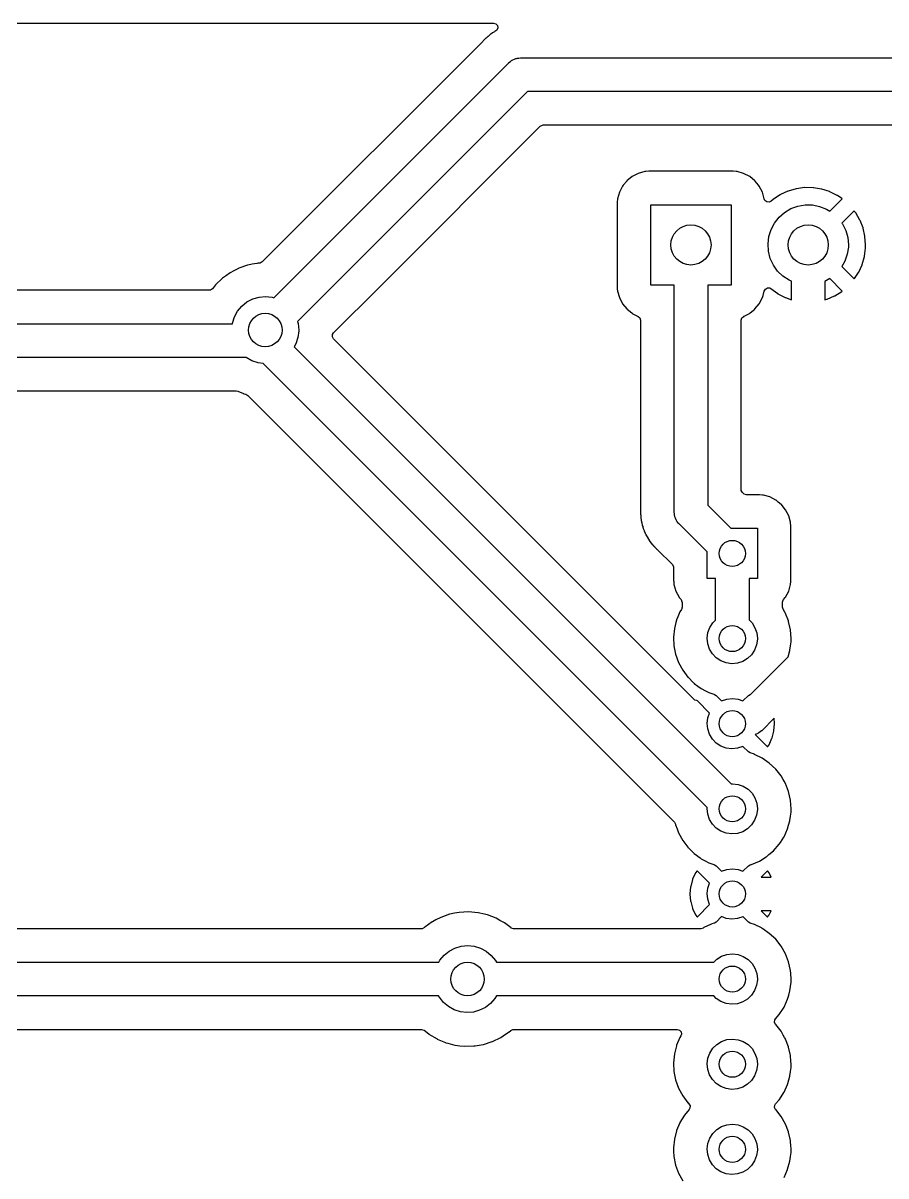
# Model space of a CAD drawing. Extents: x 1.63 to 4.81, y -6.15 to -3.83.
# Drawn here: x 2.648 to 3.662, y -5.181 to -3.827 of the extents above; entities that cross this region are included whole.
import ezdxf

# ---------------------------------------------------------------- set-up
doc = ezdxf.new("R2010")
doc.units = 0
doc.header["$MEASUREMENT"] = 0
doc.layers.add('BLACK', color=7, linetype='CONTINUOUS')

msp = doc.modelspace()

# ---------------------------------------------------------------- linework, layer by layer
at = {"layer": 'BLACK', "linetype": 'CONTINUOUS'}
for p, q in [((1.86443, -3.82699), (3.2008, -3.82699)), ((3.2008, -3.82699), (3.20348, -3.82778)), ((3.20348, -3.82778), (3.20531, -3.82989)), ((3.20531, -3.82989), (3.20571, -3.83265)), ((3.19185, -3.84487), (3.18932, -3.84717)), ((3.19202, -3.84471), (3.19185, -3.84487)), ((3.19315, -3.84358), (3.19202, -3.84471)), ((3.19325, -3.8435), (3.19315, -3.84358)), ((3.1941, -3.84281), (3.19325, -3.8435)), ((3.19325, -3.8435), (3.19325, -3.8435)), ((3.19432, -3.84262), (3.1941, -3.84281)), ((3.19651, -3.84063), (3.19432, -3.84262)), ((3.19777, -3.83982), (3.19651, -3.84063)), ((3.19819, -3.83951), (3.19777, -3.83982)), ((3.1992, -3.8387), (3.19819, -3.83951)), ((3.19936, -3.83857), (3.1992, -3.8387)), ((3.1992, -3.8387), (3.1992, -3.8387)), ((3.19954, -3.83847), (3.19936, -3.83857)), ((3.20193, -3.83712), (3.19954, -3.83847)), ((3.19954, -3.83847), (3.19954, -3.83847)), ((3.20218, -3.83696), (3.20193, -3.83712)), ((3.2035, -3.83611), (3.20218, -3.83696)), ((3.20455, -3.8352), (3.2035, -3.83611)), ((3.20571, -3.83265), (3.20455, -3.8352)), ((3.18824, -3.8485), (2.92909, -4.10765)), ((3.18862, -3.84806), (3.18824, -3.8485)), ((3.1892, -3.84733), (3.18862, -3.84806)), ((3.18932, -3.84717), (3.1892, -3.84733)), ((3.1892, -3.84733), (3.1892, -3.84733)), ((3.21893, -3.87351), (3.22055, -3.87233)), ((3.22055, -3.87233), (3.22207, -3.87101)), ((3.22207, -3.87101), (3.22279, -3.87069)), ((3.22279, -3.87069), (3.22344, -3.87022)), ((3.22344, -3.87022), (3.22532, -3.86954)), ((3.22532, -3.86954), (3.22715, -3.8687)), ((3.22715, -3.8687), (3.22794, -3.86859)), ((3.22794, -3.86859), (3.22869, -3.86832)), ((3.22869, -3.86832), (3.23069, -3.8682)), ((3.23069, -3.8682), (3.23268, -3.86791)), ((3.23268, -3.86791), (4.03268, -3.86791)), ((2.94274, -4.1497), (3.21876, -3.87368)), ((3.21876, -3.87368), (3.21893, -3.87351)), ((3.24083, -3.90728), (2.97057, -4.17754)), ((4.02452, -3.90728), (3.24083, -3.90728)), ((3.0667, -4.13712), (3.25569, -3.94813)), ((3.25569, -3.94813), (3.25815, -3.94679)), ((3.25815, -3.94679), (3.2592, -3.94667)), ((3.2592, -3.94667), (4.00615, -3.94667)), ((3.36364, -4.0073), (3.35744, -4.01236)), ((3.37073, -4.00359), (3.36364, -4.0073)), ((3.37842, -4.00139), (3.37073, -4.00359)), ((3.37967, -4.00128), (3.37842, -4.00139)), ((3.38305, -4.00097), (3.37967, -4.00128)), ((3.38316, -4.00096), (3.38305, -4.00097)), ((3.38305, -4.00097), (3.38305, -4.00097)), ((3.4822, -4.00096), (3.38316, -4.00096)), ((3.48231, -4.00097), (3.4822, -4.00096)), ((3.48569, -4.00128), (3.48231, -4.00097)), ((3.48231, -4.00097), (3.48231, -4.00097)), ((3.48693, -4.00139), (3.48569, -4.00128)), ((3.49462, -4.00359), (3.48693, -4.00139)), ((3.50172, -4.0073), (3.49462, -4.00359)), ((3.50792, -4.01236), (3.50172, -4.0073)), ((3.35238, -4.01856), (3.34867, -4.02565)), ((3.35316, -4.01761), (3.35238, -4.01856)), ((3.35728, -4.01255), (3.35316, -4.01761)), ((3.35744, -4.01236), (3.35728, -4.01255)), ((3.50808, -4.01255), (3.50792, -4.01236)), ((3.5122, -4.01761), (3.50808, -4.01255)), ((3.51298, -4.01856), (3.5122, -4.01761)), ((3.51668, -4.02565), (3.51298, -4.01856)), ((3.55628, -4.02169), (3.54703, -4.02438)), ((3.55663, -4.02161), (3.55628, -4.02169)), ((3.56617, -4.02032), (3.55663, -4.02161)), ((3.56654, -4.02029), (3.56617, -4.02032)), ((3.57617, -4.02042), (3.56654, -4.02029)), ((3.57653, -4.02045), (3.57617, -4.02042)), ((3.58603, -4.022), (3.57653, -4.02045)), ((3.58639, -4.02208), (3.58603, -4.022)), ((3.59556, -4.02502), (3.58639, -4.02208)), ((3.34644, -4.03358), (3.3461, -4.03741)), ((3.34647, -4.03334), (3.34644, -4.03358)), ((3.34867, -4.02565), (3.34647, -4.03334)), ((3.51889, -4.03334), (3.51668, -4.02565)), ((3.5189, -4.03347), (3.51889, -4.03334)), ((3.51962, -4.03525), (3.5189, -4.03347)), ((3.52176, -4.03705), (3.51962, -4.03525)), ((3.52928, -4.03422), (3.52706, -4.03621)), ((3.52958, -4.034), (3.52928, -4.03422)), ((3.53763, -4.02872), (3.52958, -4.034)), ((3.53795, -4.02854), (3.53763, -4.02872)), ((3.54669, -4.02451), (3.53795, -4.02854)), ((3.54703, -4.02438), (3.54669, -4.02451)), ((3.5959, -4.02516), (3.59556, -4.02502)), ((3.60453, -4.02942), (3.5959, -4.02516)), ((3.59591, -4.04802), (3.60994, -4.03399)), ((3.60485, -4.0296), (3.60453, -4.02942)), ((3.60982, -4.03305), (3.60485, -4.0296)), ((3.61019, -4.03353), (3.60982, -4.03305)), ((3.60994, -4.03399), (3.61019, -4.03353)), ((3.3461, -4.03741), (3.34604, -4.03808)), ((3.34604, -4.03808), (3.34604, -4.13712)), ((3.38543, -4.13484), (3.38543, -4.04035)), ((3.38543, -4.04035), (3.47992, -4.04035)), ((3.47992, -4.04035), (3.47992, -4.13484)), ((3.52453, -4.03741), (3.52176, -4.03705)), ((3.52706, -4.03621), (3.52453, -4.03741)), ((3.5427, -4.04938), (3.55013, -4.04496)), ((3.55013, -4.04496), (3.55824, -4.04196)), ((3.55824, -4.04196), (3.56677, -4.0405)), ((3.56677, -4.0405), (3.57541, -4.04061)), ((3.57541, -4.04061), (3.58389, -4.0423)), ((3.58389, -4.0423), (3.59192, -4.0455)), ((3.59192, -4.0455), (3.59591, -4.04802)), ((3.62411, -4.04811), (3.61013, -4.06208)), ((3.62456, -4.04785), (3.62411, -4.04811)), ((3.62503, -4.04818), (3.62456, -4.04785)), ((3.62626, -4.04975), (3.62503, -4.04818)), ((3.52682, -4.06952), (3.53085, -4.06187)), ((3.53085, -4.06187), (3.5362, -4.05508)), ((3.5362, -4.05508), (3.5427, -4.04938)), ((3.61013, -4.06208), (3.61075, -4.06291)), ((3.62647, -4.05005), (3.62626, -4.04975)), ((3.63124, -4.05841), (3.62647, -4.05005)), ((3.6314, -4.05874), (3.63124, -4.05841)), ((3.63489, -4.06771), (3.6314, -4.05874)), ((3.52426, -4.07778), (3.52682, -4.06952)), ((3.61075, -4.06291), (3.61458, -4.07067)), ((3.61458, -4.07067), (3.61693, -4.07899)), ((3.635, -4.06806), (3.63489, -4.06771)), ((3.63712, -4.07745), (3.635, -4.06806)), ((3.52324, -4.08636), (3.52426, -4.07778)), ((3.52381, -4.09499), (3.52324, -4.08636)), ((3.61693, -4.07899), (3.61772, -4.0876)), ((3.61772, -4.0876), (3.61765, -4.09007)), ((3.63718, -4.07781), (3.63712, -4.07745)), ((3.6379, -4.08747), (3.63718, -4.07781)), ((3.63782, -4.091), (3.6379, -4.08772)), ((3.6379, -4.08772), (3.6379, -4.08747)), ((3.52594, -4.10337), (3.52381, -4.09499)), ((3.52956, -4.11122), (3.52594, -4.10337)), ((3.61641, -4.09863), (3.61363, -4.10681)), ((3.61765, -4.09007), (3.61641, -4.09863)), ((3.63389, -4.11048), (3.6365, -4.10122)), ((3.6365, -4.10122), (3.63657, -4.10086)), ((3.63657, -4.10086), (3.6378, -4.09125)), ((3.6378, -4.09125), (3.63782, -4.091)), ((2.90116, -4.11521), (2.89581, -4.11799)), ((2.90132, -4.11513), (2.90116, -4.11521)), ((2.90116, -4.11521), (2.90116, -4.11521)), ((2.90148, -4.11507), (2.90132, -4.11513)), ((2.91168, -4.11149), (2.90148, -4.11507)), ((2.90148, -4.11507), (2.90148, -4.11507)), ((2.91184, -4.11144), (2.91168, -4.11149)), ((2.91201, -4.1114), (2.91184, -4.11144)), ((2.91735, -4.11034), (2.91201, -4.1114)), ((2.91201, -4.1114), (2.91201, -4.1114)), ((2.92278, -4.10926), (2.91735, -4.11034)), ((2.92296, -4.10925), (2.92278, -4.10926)), ((2.92441, -4.10917), (2.92296, -4.10925)), ((2.92296, -4.10925), (2.92296, -4.10925)), ((2.92585, -4.10909), (2.92441, -4.10917)), ((2.92663, -4.10899), (2.92585, -4.10909)), ((2.92909, -4.10765), (2.92663, -4.10899)), ((3.53455, -4.11828), (3.52956, -4.11122)), ((3.61363, -4.10681), (3.61011, -4.1131)), ((3.61011, -4.1131), (3.62416, -4.12715)), ((3.62981, -4.11961), (3.63376, -4.11083)), ((3.63376, -4.11083), (3.63389, -4.11048)), ((2.88222, -4.12688), (2.87466, -4.13409)), ((2.88235, -4.12676), (2.88222, -4.12688)), ((2.88222, -4.12688), (2.88222, -4.12688)), ((2.88693, -4.12349), (2.88235, -4.12676)), ((2.89128, -4.12037), (2.88693, -4.12349)), ((2.89142, -4.12027), (2.89128, -4.12037)), ((2.89128, -4.12037), (2.89128, -4.12037)), ((2.89581, -4.11799), (2.89142, -4.12027)), ((3.54074, -4.12431), (3.53455, -4.11828)), ((3.54793, -4.12912), (3.54074, -4.12431)), ((3.55079, -4.13035), (3.54793, -4.12912)), ((3.55079, -4.15195), (3.55079, -4.13035)), ((3.59597, -4.12724), (3.59016, -4.1305)), ((3.61008, -4.14135), (3.59597, -4.12724)), ((3.62416, -4.12715), (3.62465, -4.12741)), ((3.62465, -4.12741), (3.62498, -4.12717)), ((3.62498, -4.12717), (3.62963, -4.11993)), ((3.62963, -4.11993), (3.62981, -4.11961)), ((2.86677, -4.14093), (2.54076, -4.14093)), ((2.86839, -4.14065), (2.86677, -4.14093)), ((2.87067, -4.13904), (2.86839, -4.14065)), ((2.87417, -4.13459), (2.87067, -4.13904)), ((2.87428, -4.13446), (2.87417, -4.13459)), ((2.87466, -4.13409), (2.87428, -4.13446)), ((3.01284, -4.19098), (3.0667, -4.13712)), ((3.34604, -4.13712), (3.34605, -4.13723)), ((3.34605, -4.13723), (3.34624, -4.13927)), ((3.34605, -4.13723), (3.34605, -4.13723)), ((3.34624, -4.13927), (3.34647, -4.14185)), ((3.34647, -4.14185), (3.34867, -4.14955)), ((3.41299, -4.13484), (3.38543, -4.13484)), ((3.41299, -4.40138), (3.41299, -4.13484)), ((3.47992, -4.13484), (3.45236, -4.13484)), ((3.45236, -4.13484), (3.45236, -4.39322)), ((3.51739, -4.14707), (3.51882, -4.14208)), ((3.51882, -4.14208), (3.51889, -4.14185)), ((3.51882, -4.14208), (3.51882, -4.14208)), ((3.51889, -4.14185), (3.5189, -4.14186)), ((3.5189, -4.14186), (3.52011, -4.13946)), ((3.52011, -4.13946), (3.52252, -4.13804)), ((3.52252, -4.13804), (3.52532, -4.13816)), ((3.52532, -4.13816), (3.52665, -4.13892)), ((3.52665, -4.13892), (3.52668, -4.13887)), ((3.52668, -4.13887), (3.53459, -4.14468)), ((3.59016, -4.1305), (3.59016, -4.15195)), ((3.60177, -4.14731), (3.60995, -4.14225)), ((3.60995, -4.14225), (3.61002, -4.1422)), ((3.61002, -4.1422), (3.61032, -4.14175)), ((3.61032, -4.14175), (3.61008, -4.14135)), ((2.90513, -4.15947), (2.91112, -4.15465)), ((2.91112, -4.15465), (2.91793, -4.1511)), ((2.91793, -4.1511), (2.9253, -4.14893)), ((2.9253, -4.14893), (2.93295, -4.14823)), ((2.93295, -4.14823), (2.94059, -4.14903)), ((2.94059, -4.14903), (2.94274, -4.1497)), ((3.34867, -4.14955), (3.35238, -4.15664)), ((3.35238, -4.15664), (3.35744, -4.16284)), ((3.50792, -4.16284), (3.51298, -4.15664)), ((3.51298, -4.15664), (3.51668, -4.14955)), ((3.51668, -4.14955), (3.51739, -4.14707)), ((3.53459, -4.14468), (3.5349, -4.14487)), ((3.5349, -4.14487), (3.54342, -4.14935)), ((3.54342, -4.14935), (3.54376, -4.1495)), ((3.54376, -4.1495), (3.55079, -4.15195)), ((3.59016, -4.15195), (3.59225, -4.1514)), ((3.59225, -4.1514), (3.5926, -4.15128)), ((3.5926, -4.15128), (3.60144, -4.14748)), ((3.60144, -4.14748), (3.60177, -4.14731)), ((2.89649, -4.17209), (2.90019, -4.16536)), ((2.90019, -4.16536), (2.90513, -4.15947)), ((3.35744, -4.16284), (3.35763, -4.163)), ((3.35763, -4.163), (3.36324, -4.16757)), ((3.36324, -4.16757), (3.36364, -4.1679)), ((3.36364, -4.1679), (3.36386, -4.16801)), ((3.36386, -4.16801), (3.36386, -4.16801)), ((3.36386, -4.16801), (3.37073, -4.1716)), ((3.49462, -4.1716), (3.50149, -4.16801)), ((3.50149, -4.16801), (3.50172, -4.1679)), ((3.50149, -4.16801), (3.50149, -4.16801)), ((3.50172, -4.1679), (3.50212, -4.16757)), ((3.50212, -4.16757), (3.50772, -4.163)), ((3.50772, -4.163), (3.50792, -4.16284)), ((2.52456, -4.18031), (2.89407, -4.18031)), ((2.89407, -4.18031), (2.89417, -4.17941)), ((2.89417, -4.17941), (2.89649, -4.17209)), ((2.97057, -4.17754), (2.9713, -4.17995)), ((2.9713, -4.17995), (2.97205, -4.1876)), ((3.37073, -4.1716), (3.3707, -4.17165)), ((3.3707, -4.17165), (3.37268, -4.17321)), ((3.37268, -4.17321), (3.3736, -4.17608)), ((3.3736, -4.17608), (3.3736, -4.39682)), ((3.49175, -4.17608), (3.49254, -4.1734)), ((3.49175, -4.37485), (3.49175, -4.17608)), ((3.49254, -4.1734), (3.49465, -4.17166)), ((3.49465, -4.17166), (3.49462, -4.1716)), ((2.97107, -4.19632), (2.96864, -4.20361)), ((2.97203, -4.1887), (2.97107, -4.19632)), ((2.97205, -4.1876), (2.97203, -4.1887)), ((3.0115, -4.19554), (3.0117, -4.19275)), ((3.01284, -4.198), (3.0115, -4.19554)), ((3.0117, -4.19275), (3.01284, -4.19098)), ((3.43634, -4.6215), (3.01284, -4.198)), ((2.96864, -4.20361), (2.96651, -4.20737)), ((2.96651, -4.20737), (3.47979, -4.72065)), ((2.90992, -4.21969), (2.5245, -4.21969)), ((2.91021, -4.21993), (2.90992, -4.21969)), ((2.91692, -4.22368), (2.91021, -4.21993)), ((2.92422, -4.22605), (2.91692, -4.22368)), ((2.93023, -4.22677), (2.92422, -4.22605)), ((3.45192, -4.74846), (2.93023, -4.22677)), ((2.54066, -4.25907), (2.89847, -4.25907)), ((2.89847, -4.25907), (2.90041, -4.25947)), ((2.90041, -4.25947), (2.90694, -4.26223)), ((2.90694, -4.26223), (2.90694, -4.26223)), ((2.90694, -4.26223), (2.9071, -4.2623)), ((2.9071, -4.2623), (2.90727, -4.26235)), ((2.90727, -4.26235), (2.90727, -4.26235)), ((2.90727, -4.26235), (2.90983, -4.26303)), ((2.90983, -4.26303), (2.91207, -4.26431)), ((2.91207, -4.26431), (3.41326, -4.76551)), ((3.49187, -4.37591), (3.49175, -4.37485)), ((3.4932, -4.37836), (3.49187, -4.37591)), ((3.49447, -4.37963), (3.4932, -4.37836)), ((3.4953, -4.3803), (3.49447, -4.37963)), ((3.49798, -4.38108), (3.4953, -4.3803)), ((3.5131, -4.38108), (3.49798, -4.38108)), ((3.51321, -4.38109), (3.5131, -4.38108)), ((3.51659, -4.38139), (3.51321, -4.38109)), ((3.51321, -4.38109), (3.51321, -4.38109)), ((3.51784, -4.38151), (3.51659, -4.38139)), ((3.52553, -4.38371), (3.51784, -4.38151)), ((3.53262, -4.38742), (3.52553, -4.38371)), ((3.53282, -4.38758), (3.53262, -4.38742)), ((3.53536, -4.38966), (3.53282, -4.38758)), ((3.53282, -4.38758), (3.53282, -4.38758)), ((3.37355, -4.39752), (3.3735, -4.39786)), ((3.3735, -4.39786), (3.37351, -4.39807)), ((3.37351, -4.39807), (3.37351, -4.39807)), ((3.37351, -4.39807), (3.3736, -4.40213)), ((3.3736, -4.39682), (3.37355, -4.39752)), ((3.45236, -4.39322), (3.47961, -4.42047)), ((3.53882, -4.39248), (3.53536, -4.38966)), ((3.53898, -4.39267), (3.53882, -4.39248)), ((3.54112, -4.39529), (3.53898, -4.39267)), ((3.54388, -4.39868), (3.54112, -4.39529)), ((3.54759, -4.40577), (3.54388, -4.39868)), ((3.3736, -4.40213), (3.3736, -4.40224)), ((3.3736, -4.40224), (3.3736, -4.40384)), ((3.3736, -4.40384), (3.37361, -4.40394)), ((3.37361, -4.40394), (3.37361, -4.40394)), ((3.37361, -4.40394), (3.37364, -4.40432)), ((3.37364, -4.40432), (3.37366, -4.40462)), ((3.37366, -4.40462), (3.37372, -4.40757)), ((3.37372, -4.40757), (3.37376, -4.40777)), ((3.37376, -4.40777), (3.37376, -4.40777)), ((3.37376, -4.40777), (3.374, -4.40905)), ((3.374, -4.40905), (3.37407, -4.40956)), ((3.37407, -4.40956), (3.3742, -4.41106)), ((3.3742, -4.41106), (3.37425, -4.41126)), ((3.37425, -4.41126), (3.37492, -4.41393)), ((3.37492, -4.41393), (3.37498, -4.41421)), ((3.37498, -4.41421), (3.37553, -4.41712)), ((3.41328, -4.40337), (3.41299, -4.40138)), ((3.4134, -4.40537), (3.41328, -4.40337)), ((3.41367, -4.40612), (3.4134, -4.40537)), ((3.41378, -4.4069), (3.41367, -4.40612)), ((3.41461, -4.40873), (3.41378, -4.4069)), ((3.4153, -4.41062), (3.41461, -4.40873)), ((3.41576, -4.41126), (3.4153, -4.41062)), ((3.41609, -4.41198), (3.41576, -4.41126)), ((3.4174, -4.4135), (3.41609, -4.41198)), ((3.41859, -4.41513), (3.4174, -4.4135)), ((3.54979, -4.41346), (3.54759, -4.40577)), ((3.55022, -4.4182), (3.54979, -4.41346)), ((3.37553, -4.41712), (3.3756, -4.41731)), ((3.3756, -4.41731), (3.3756, -4.41731)), ((3.3756, -4.41731), (3.37604, -4.41853)), ((3.37604, -4.41853), (3.3762, -4.41903)), ((3.3762, -4.41903), (3.37656, -4.42048)), ((3.37656, -4.42048), (3.37664, -4.42067)), ((3.37664, -4.42067), (3.37774, -4.42319)), ((3.37774, -4.42319), (3.37785, -4.42347)), ((3.37785, -4.42347), (3.37887, -4.42624)), ((3.37887, -4.42624), (3.37897, -4.42642)), ((3.37897, -4.42642), (3.37961, -4.42755)), ((3.37961, -4.42755), (3.37984, -4.42801)), ((3.37984, -4.42801), (3.38044, -4.42939)), ((3.41876, -4.4153), (3.41859, -4.41513)), ((3.45177, -4.44831), (3.41876, -4.4153)), ((3.47961, -4.42047), (3.51083, -4.42047)), ((3.51083, -4.42047), (3.51083, -4.47953)), ((3.55022, -4.4818), (3.55022, -4.4182)), ((3.38044, -4.42939), (3.38204, -4.43187)), ((3.38204, -4.43187), (3.38219, -4.43212)), ((3.38219, -4.43212), (3.38355, -4.43452)), ((3.38355, -4.43452), (3.38355, -4.43452)), ((3.38355, -4.43452), (3.38365, -4.4347)), ((3.38365, -4.4347), (3.38378, -4.43486)), ((3.38378, -4.43486), (3.38378, -4.43486)), ((3.38378, -4.43486), (3.38459, -4.43587)), ((3.38459, -4.43587), (3.3849, -4.43629)), ((3.3849, -4.43629), (3.38571, -4.43755)), ((3.38571, -4.43755), (3.38585, -4.4377)), ((3.38585, -4.4377), (3.38585, -4.4377)), ((3.38585, -4.4377), (3.38612, -4.438)), ((3.38612, -4.438), (3.3877, -4.43973)), ((3.3877, -4.43973), (3.38789, -4.43996)), ((3.38789, -4.43996), (3.38857, -4.4408)), ((3.38857, -4.4408), (3.38858, -4.4408)), ((3.38858, -4.4408), (3.38866, -4.4409)), ((3.38866, -4.4409), (3.38979, -4.44204)), ((3.38979, -4.44204), (3.38995, -4.4422)), ((3.38995, -4.4422), (3.39225, -4.44473)), ((3.39225, -4.44473), (3.39241, -4.44486)), ((3.39241, -4.44486), (3.39241, -4.44486)), ((3.39241, -4.44486), (3.39314, -4.44543)), ((3.39314, -4.44543), (3.39357, -4.44582)), ((3.39357, -4.44582), (3.41093, -4.46317)), ((3.45177, -4.47953), (3.45177, -4.44831)), ((3.41093, -4.46317), (3.41227, -4.46563)), ((3.41227, -4.46563), (3.41238, -4.46668)), ((3.41238, -4.46668), (3.41238, -4.4818)), ((3.41238, -4.4818), (3.41239, -4.48191)), ((3.41239, -4.48191), (3.41239, -4.48191)), ((3.41239, -4.48191), (3.41249, -4.48298)), ((3.46161, -4.47953), (3.45177, -4.47953)), ((3.46161, -4.52821), (3.46161, -4.47953)), ((3.51083, -4.47953), (3.50098, -4.47953)), ((3.50098, -4.47953), (3.50098, -4.52818)), ((3.55011, -4.48298), (3.55021, -4.48191)), ((3.55021, -4.48191), (3.55022, -4.4818)), ((3.55021, -4.48191), (3.55021, -4.48191)), ((3.41249, -4.48298), (3.4128, -4.48654)), ((3.4128, -4.48654), (3.41501, -4.49423)), ((3.41501, -4.49423), (3.41872, -4.50132)), ((3.54388, -4.50132), (3.54759, -4.49423)), ((3.54759, -4.49423), (3.54979, -4.48654)), ((3.54979, -4.48654), (3.55011, -4.48298)), ((3.41872, -4.50132), (3.41906, -4.50174)), ((3.41906, -4.50174), (3.42111, -4.50425)), ((3.42111, -4.50425), (3.42219, -4.50683)), ((3.42219, -4.50683), (3.42222, -4.50739)), ((3.42222, -4.50739), (3.42222, -4.51311)), ((3.54037, -4.50739), (3.54116, -4.50471)), ((3.54037, -4.51315), (3.54037, -4.50739)), ((3.54116, -4.50471), (3.54149, -4.50425)), ((3.54149, -4.50425), (3.54354, -4.50174)), ((3.54354, -4.50174), (3.54388, -4.50132)), ((3.41965, -4.51879), (3.41731, -4.52438)), ((3.41972, -4.51862), (3.41965, -4.51879)), ((3.41965, -4.51879), (3.41965, -4.51879)), ((3.4215, -4.51569), (3.41972, -4.51862)), ((3.42222, -4.51311), (3.4215, -4.51569)), ((3.54103, -4.51561), (3.54037, -4.51315)), ((3.5435, -4.51993), (3.54103, -4.51561)), ((3.54368, -4.52025), (3.5435, -4.51993)), ((3.54374, -4.52042), (3.54368, -4.52025)), ((3.54722, -4.52935), (3.54374, -4.52042)), ((3.54374, -4.52042), (3.54374, -4.52042)), ((3.41495, -4.53124), (3.41324, -4.538)), ((3.41571, -4.52825), (3.41495, -4.53124)), ((3.41576, -4.52807), (3.41571, -4.52825)), ((3.41571, -4.52825), (3.41571, -4.52825)), ((3.41731, -4.52438), (3.41576, -4.52807)), ((3.45485, -4.53687), (3.45842, -4.53134)), ((3.45842, -4.53134), (3.46161, -4.52821)), ((3.50098, -4.52818), (3.50444, -4.53166)), ((3.50444, -4.53166), (3.50793, -4.53724)), ((3.54739, -4.52979), (3.54722, -4.52935)), ((3.54965, -4.53978), (3.54739, -4.52979)), ((3.41324, -4.538), (3.41221, -4.54819)), ((3.41221, -4.54819), (3.4127, -4.55842)), ((3.45177, -4.54959), (3.4526, -4.54306)), ((3.45242, -4.55614), (3.45177, -4.54959)), ((3.4526, -4.54306), (3.45485, -4.53687)), ((3.50793, -4.53724), (3.51009, -4.54346)), ((3.51009, -4.54346), (3.51083, -4.55)), ((3.51083, -4.55), (3.51082, -4.55082)), ((3.55041, -4.55), (3.54965, -4.53978)), ((3.55032, -4.55362), (3.55041, -4.55)), ((3.4127, -4.55842), (3.4147, -4.56847)), ((3.45449, -4.56239), (3.45242, -4.55614)), ((3.4579, -4.56802), (3.45449, -4.56239)), ((3.50756, -4.5635), (3.50392, -4.56898)), ((3.5099, -4.55734), (3.50756, -4.5635)), ((3.51082, -4.55082), (3.5099, -4.55734)), ((3.54897, -4.56396), (3.54902, -4.56378)), ((3.54902, -4.56378), (3.54968, -4.5586)), ((3.54968, -4.5586), (3.5503, -4.55374)), ((3.5503, -4.55374), (3.55032, -4.55362)), ((3.5503, -4.55374), (3.5503, -4.55374)), ((3.4147, -4.56847), (3.41816, -4.57811)), ((3.46248, -4.57275), (3.4579, -4.56802)), ((3.46799, -4.57636), (3.46248, -4.57275)), ((3.47416, -4.57865), (3.46799, -4.57636)), ((3.4935, -4.57689), (3.48724, -4.57892)), ((3.49915, -4.57352), (3.4935, -4.57689)), ((3.50392, -4.56898), (3.49915, -4.57352)), ((3.50284, -4.6156), (3.54681, -4.57163)), ((3.54681, -4.57163), (3.54897, -4.56396)), ((3.54897, -4.56396), (3.54897, -4.56396)), ((3.41816, -4.57811), (3.42301, -4.58713)), ((3.42301, -4.58713), (3.42312, -4.58728)), ((3.42312, -4.58728), (3.42312, -4.58728)), ((3.42312, -4.58728), (3.42903, -4.59519)), ((3.48068, -4.57952), (3.47416, -4.57865)), ((3.48724, -4.57892), (3.48068, -4.57952)), ((3.42903, -4.59519), (3.42903, -4.59519)), ((3.42903, -4.59519), (3.42914, -4.59534)), ((3.42914, -4.59534), (3.42927, -4.59547)), ((3.42927, -4.59547), (3.42927, -4.59547)), ((3.42927, -4.59547), (3.43585, -4.60199)), ((3.43585, -4.60199), (3.43642, -4.60255)), ((3.43642, -4.60255), (3.43656, -4.60266)), ((3.43656, -4.60266), (3.43656, -4.60266)), ((3.43656, -4.60266), (3.441, -4.60591)), ((3.441, -4.60591), (3.44468, -4.60861)), ((3.44468, -4.60861), (3.44484, -4.60869)), ((3.44484, -4.60869), (3.44484, -4.60869)), ((3.44484, -4.60869), (3.44979, -4.6113)), ((3.44979, -4.6113), (3.45374, -4.61338)), ((3.45374, -4.61338), (3.45951, -4.61539)), ((3.45951, -4.61539), (3.46047, -4.61573)), ((3.46047, -4.61573), (3.46235, -4.61691)), ((3.46235, -4.61691), (3.46873, -4.62328)), ((3.49384, -4.62332), (3.50015, -4.617)), ((3.50015, -4.617), (3.5024, -4.61571)), ((3.5024, -4.61571), (3.50277, -4.61562)), ((3.50277, -4.61562), (3.50284, -4.6156)), ((3.43747, -4.62234), (3.43634, -4.6215)), ((3.43958, -4.6228), (3.43747, -4.62234)), ((3.44042, -4.62326), (3.43958, -4.6228)), ((3.45463, -4.63747), (3.44042, -4.62326)), ((3.46873, -4.62328), (3.47496, -4.62116)), ((3.46873, -4.62328), (3.46873, -4.62328)), ((3.47496, -4.62116), (3.48151, -4.62047)), ((3.48151, -4.62047), (3.48804, -4.62125)), ((3.48804, -4.62125), (3.49384, -4.62332)), ((3.45177, -4.64959), (3.4526, -4.64306)), ((3.4526, -4.64306), (3.45463, -4.63747)), ((3.53046, -4.64365), (3.51587, -4.65824)), ((3.531, -4.64978), (3.53046, -4.64365)), ((3.45242, -4.65614), (3.45177, -4.64959)), ((3.45449, -4.66239), (3.45242, -4.65614)), ((3.5157, -4.65841), (3.51408, -4.6596)), ((3.51587, -4.65824), (3.5157, -4.65841)), ((3.5302, -4.65884), (3.53028, -4.65842)), ((3.53028, -4.65842), (3.531, -4.65022)), ((3.531, -4.65022), (3.531, -4.64978)), ((3.4579, -4.66802), (3.45449, -4.66239)), ((3.46248, -4.67275), (3.4579, -4.66802)), ((3.5093, -4.66238), (3.50829, -4.66285)), ((3.50829, -4.66285), (3.52218, -4.67674)), ((3.51119, -4.6617), (3.5093, -4.66238)), ((3.51183, -4.66123), (3.51119, -4.6617)), ((3.51256, -4.66091), (3.51183, -4.66123)), ((3.51408, -4.6596), (3.51256, -4.66091)), ((3.52445, -4.67466), (3.52793, -4.6672)), ((3.52793, -4.6672), (3.52807, -4.6668)), ((3.52807, -4.6668), (3.5302, -4.65884)), ((3.46799, -4.67636), (3.46248, -4.67275)), ((3.47416, -4.67865), (3.46799, -4.67636)), ((3.48068, -4.67952), (3.47416, -4.67865)), ((3.48724, -4.67892), (3.48068, -4.67952)), ((3.4935, -4.67689), (3.48724, -4.67892)), ((3.49384, -4.67668), (3.4935, -4.67689)), ((3.50029, -4.68314), (3.49384, -4.67668)), ((3.50229, -4.68435), (3.50029, -4.68314)), ((3.50719, -4.68592), (3.50229, -4.68435)), ((3.52218, -4.67674), (3.52264, -4.67699)), ((3.52264, -4.67699), (3.52312, -4.67663)), ((3.52312, -4.67663), (3.52423, -4.67504)), ((3.52423, -4.67504), (3.52445, -4.67466)), ((3.50735, -4.686), (3.50719, -4.68592)), ((3.51621, -4.69037), (3.50735, -4.686)), ((3.50735, -4.686), (3.50735, -4.686)), ((3.51638, -4.69045), (3.51621, -4.69037)), ((3.51621, -4.69037), (3.51621, -4.69037)), ((3.52479, -4.69629), (3.51638, -4.69045)), ((3.53225, -4.70331), (3.52479, -4.69629)), ((3.53859, -4.71135), (3.53225, -4.70331)), ((3.5411, -4.71574), (3.53859, -4.71135)), ((3.47979, -4.72065), (3.48151, -4.72047)), ((3.48151, -4.72047), (3.48804, -4.72125)), ((3.48804, -4.72125), (3.49424, -4.72346)), ((3.49424, -4.72346), (3.4998, -4.72699)), ((3.54205, -4.7174), (3.5411, -4.71574)), ((3.54368, -4.72025), (3.54205, -4.7174)), ((3.54374, -4.72042), (3.54368, -4.72025)), ((3.54732, -4.72962), (3.54374, -4.72042)), ((3.54374, -4.72042), (3.54374, -4.72042)), ((3.4998, -4.72699), (3.50444, -4.73166)), ((3.50444, -4.73166), (3.50793, -4.73724)), ((3.50793, -4.73724), (3.51009, -4.74346)), ((3.54739, -4.72979), (3.54732, -4.72962)), ((3.54965, -4.73978), (3.54739, -4.72979)), ((3.54966, -4.73997), (3.54965, -4.73978)), ((3.45177, -4.74959), (3.45192, -4.74846)), ((3.45242, -4.75614), (3.45177, -4.74959)), ((3.51082, -4.75082), (3.5099, -4.75734)), ((3.51009, -4.74346), (3.51083, -4.75)), ((3.51083, -4.75), (3.51082, -4.75082)), ((3.55007, -4.74541), (3.54966, -4.73997)), ((3.54966, -4.73997), (3.54966, -4.73997)), ((3.55041, -4.75), (3.55007, -4.74541)), ((3.55032, -4.75362), (3.55041, -4.75)), ((3.41326, -4.76551), (3.41462, -4.76805)), ((3.45449, -4.76239), (3.45242, -4.75614)), ((3.4579, -4.76802), (3.45449, -4.76239)), ((3.50756, -4.7635), (3.50392, -4.76898)), ((3.5099, -4.75734), (3.50756, -4.7635)), ((3.54748, -4.76924), (3.54897, -4.76396)), ((3.54897, -4.76396), (3.54902, -4.76378)), ((3.54897, -4.76396), (3.54897, -4.76396)), ((3.54902, -4.76378), (3.54969, -4.75857)), ((3.54969, -4.75857), (3.5503, -4.75374)), ((3.5503, -4.75374), (3.55032, -4.75362)), ((3.5503, -4.75374), (3.5503, -4.75374)), ((3.41462, -4.76805), (3.4147, -4.76847)), ((3.4147, -4.76847), (3.41476, -4.76864)), ((3.41476, -4.76864), (3.41476, -4.76864)), ((3.41476, -4.76864), (3.41649, -4.77346)), ((3.41649, -4.77346), (3.41816, -4.77811)), ((3.41816, -4.77811), (3.42301, -4.78713)), ((3.46248, -4.77275), (3.4579, -4.76802)), ((3.46799, -4.77636), (3.46248, -4.77275)), ((3.47416, -4.77865), (3.46799, -4.77636)), ((3.48068, -4.77952), (3.47416, -4.77865)), ((3.48724, -4.77892), (3.48068, -4.77952)), ((3.4935, -4.77689), (3.48724, -4.77892)), ((3.49915, -4.77352), (3.4935, -4.77689)), ((3.50392, -4.76898), (3.49915, -4.77352)), ((3.54203, -4.78298), (3.54624, -4.77364)), ((3.54624, -4.77364), (3.54748, -4.76924)), ((3.42301, -4.78713), (3.42312, -4.78728)), ((3.42312, -4.78728), (3.42312, -4.78728)), ((3.42312, -4.78728), (3.42903, -4.79519)), ((3.52974, -4.79929), (3.53649, -4.79159)), ((3.53649, -4.79159), (3.53773, -4.78968)), ((3.53773, -4.78968), (3.54194, -4.78313)), ((3.54194, -4.78313), (3.54203, -4.78298)), ((3.42903, -4.79519), (3.42903, -4.79519)), ((3.42903, -4.79519), (3.42914, -4.79534)), ((3.42914, -4.79534), (3.42927, -4.79547)), ((3.42927, -4.79547), (3.42927, -4.79547)), ((3.42927, -4.79547), (3.43448, -4.80064)), ((3.43448, -4.80064), (3.43642, -4.80255)), ((3.43642, -4.80255), (3.43656, -4.80266)), ((3.43656, -4.80266), (3.43656, -4.80266)), ((3.43656, -4.80266), (3.44347, -4.80773)), ((3.51321, -4.8113), (3.521, -4.80648)), ((3.521, -4.80648), (3.52176, -4.80601)), ((3.52176, -4.80601), (3.52192, -4.80591)), ((3.52176, -4.80601), (3.52176, -4.80601)), ((3.52192, -4.80591), (3.5244, -4.80381)), ((3.5244, -4.80381), (3.5296, -4.79941)), ((3.5296, -4.79941), (3.52974, -4.79929)), ((3.5296, -4.79941), (3.5296, -4.79941)), ((3.44347, -4.80773), (3.44468, -4.80861)), ((3.44468, -4.80861), (3.44484, -4.80869)), ((3.44484, -4.80869), (3.44484, -4.80869)), ((3.44484, -4.80869), (3.44961, -4.81121)), ((3.44961, -4.81121), (3.45374, -4.81338)), ((3.45374, -4.81338), (3.45951, -4.81539)), ((3.45951, -4.81539), (3.46047, -4.81573)), ((3.46047, -4.81573), (3.46235, -4.81691)), ((3.46235, -4.81691), (3.46873, -4.82328)), ((3.46873, -4.82328), (3.47496, -4.82116)), ((3.47496, -4.82116), (3.48151, -4.82047)), ((3.48151, -4.82047), (3.48804, -4.82125)), ((3.49384, -4.82332), (3.50015, -4.817)), ((3.50015, -4.817), (3.5024, -4.81571)), ((3.5024, -4.81571), (3.50277, -4.81562)), ((3.50277, -4.81562), (3.50362, -4.81539)), ((3.50362, -4.81539), (3.5038, -4.81535)), ((3.50362, -4.81539), (3.50362, -4.81539)), ((3.5038, -4.81535), (3.51321, -4.8113)), ((3.43452, -4.8332), (3.43239, -4.84116)), ((3.43467, -4.8328), (3.43452, -4.8332)), ((3.43815, -4.82534), (3.43467, -4.8328)), ((3.43837, -4.82496), (3.43815, -4.82534)), ((3.43948, -4.82337), (3.43837, -4.82496)), ((3.43995, -4.82301), (3.43948, -4.82337)), ((3.44042, -4.82326), (3.43995, -4.82301)), ((3.45463, -4.83747), (3.44042, -4.82326)), ((3.46873, -4.82328), (3.46873, -4.82328)), ((3.48804, -4.82125), (3.49384, -4.82332)), ((3.52215, -4.82329), (3.51513, -4.83031)), ((3.51513, -4.83031), (3.52677, -4.83031)), ((3.52268, -4.82301), (3.52215, -4.82329)), ((3.52309, -4.82334), (3.52268, -4.82301)), ((3.52423, -4.82496), (3.52309, -4.82334)), ((3.52445, -4.82534), (3.52423, -4.82496)), ((3.52677, -4.83031), (3.52445, -4.82534)), ((3.43232, -4.84158), (3.4316, -4.84978)), ((3.43239, -4.84116), (3.43232, -4.84158)), ((3.45177, -4.84959), (3.4526, -4.84306)), ((3.4526, -4.84306), (3.45463, -4.83747)), ((3.4316, -4.84978), (3.4316, -4.85022)), ((3.4316, -4.85022), (3.43232, -4.85842)), ((3.43232, -4.85842), (3.43239, -4.85884)), ((3.43239, -4.85884), (3.43452, -4.8668)), ((3.45242, -4.85614), (3.45177, -4.84959)), ((3.45449, -4.86239), (3.45242, -4.85614)), ((3.14927, -4.8739), (3.13908, -4.87747)), ((3.14944, -4.87384), (3.14927, -4.8739)), ((3.14961, -4.8738), (3.14944, -4.87384)), ((3.15495, -4.87274), (3.14961, -4.8738)), ((3.14961, -4.8738), (3.14961, -4.8738)), ((3.16038, -4.87166), (3.15495, -4.87274)), ((3.16055, -4.87165), (3.16038, -4.87166)), ((3.17134, -4.87106), (3.16055, -4.87165)), ((3.16055, -4.87165), (3.16055, -4.87165)), ((3.17152, -4.87105), (3.17134, -4.87106)), ((3.17134, -4.87106), (3.17134, -4.87106)), ((3.18263, -4.87201), (3.17152, -4.87105)), ((3.19036, -4.8738), (3.18263, -4.87201)), ((3.19332, -4.87449), (3.19036, -4.8738)), ((3.19349, -4.87453), (3.19332, -4.87449)), ((3.19332, -4.87449), (3.19332, -4.87449)), ((3.19366, -4.87459), (3.19349, -4.87453)), ((3.20373, -4.87849), (3.19366, -4.87459)), ((3.19366, -4.87459), (3.19366, -4.87459)), ((3.43452, -4.8668), (3.43467, -4.8672)), ((3.43467, -4.8672), (3.43815, -4.87466)), ((3.43815, -4.87466), (3.43837, -4.87504)), ((3.43837, -4.87504), (3.4395, -4.87666)), ((3.44045, -4.87671), (3.4546, -4.86256)), ((3.4546, -4.86256), (3.45449, -4.86239)), ((3.51513, -4.86969), (3.52218, -4.87674)), ((3.52677, -4.86969), (3.51513, -4.86969)), ((3.52312, -4.87663), (3.52423, -4.87504)), ((3.52423, -4.87504), (3.52445, -4.87466)), ((3.52445, -4.87466), (3.52677, -4.86969)), ((3.12447, -4.88592), (3.11994, -4.88916)), ((3.12888, -4.88278), (3.12447, -4.88592)), ((3.12902, -4.88267), (3.12888, -4.88278)), ((3.12888, -4.88278), (3.12888, -4.88278)), ((3.13315, -4.88053), (3.12902, -4.88267)), ((3.13876, -4.87761), (3.13315, -4.88053)), ((3.13892, -4.87753), (3.13876, -4.87761)), ((3.13876, -4.87761), (3.13876, -4.87761)), ((3.13908, -4.87747), (3.13892, -4.87753)), ((3.13908, -4.87747), (3.13908, -4.87747)), ((3.2039, -4.87855), (3.20373, -4.87849)), ((3.20373, -4.87849), (3.20373, -4.87849)), ((3.20405, -4.87864), (3.2039, -4.87855)), ((3.2083, -4.88102), (3.20405, -4.87864)), ((3.20405, -4.87864), (3.20405, -4.87864)), ((3.21363, -4.884), (3.2083, -4.88102)), ((3.21377, -4.88411), (3.21363, -4.884)), ((3.22136, -4.88991), (3.21377, -4.88411)), ((3.21377, -4.88411), (3.21377, -4.88411)), ((3.4395, -4.87666), (3.43992, -4.87699)), ((3.43992, -4.87699), (3.44045, -4.87671)), ((3.4555, -4.886), (3.44779, -4.88955)), ((3.45693, -4.88534), (3.4555, -4.886)), ((3.4571, -4.88527), (3.45693, -4.88534)), ((3.45693, -4.88534), (3.45693, -4.88534)), ((3.46022, -4.88436), (3.4571, -4.88527)), ((3.46234, -4.8831), (3.46022, -4.88436)), ((3.46879, -4.87665), (3.46234, -4.8831)), ((3.47416, -4.87865), (3.46879, -4.87665)), ((3.48068, -4.87952), (3.47416, -4.87865)), ((3.48724, -4.87892), (3.48068, -4.87952)), ((3.4935, -4.87689), (3.48724, -4.87892)), ((3.49384, -4.87668), (3.4935, -4.87689)), ((3.50029, -4.88314), (3.49384, -4.87668)), ((3.50229, -4.88435), (3.50029, -4.88314)), ((3.50719, -4.88592), (3.50229, -4.88435)), ((3.50735, -4.886), (3.50719, -4.88592)), ((3.51621, -4.89037), (3.50735, -4.886)), ((3.50735, -4.886), (3.50735, -4.886)), ((3.52218, -4.87674), (3.52264, -4.87699)), ((3.52264, -4.87699), (3.52312, -4.87663)), ((3.11611, -4.89093), (2.17652, -4.89093)), ((3.11705, -4.89084), (3.11611, -4.89093)), ((3.11953, -4.88955), (3.11705, -4.89084)), ((3.11982, -4.88928), (3.11953, -4.88955)), ((3.11994, -4.88916), (3.11982, -4.88928)), ((3.11982, -4.88928), (3.11982, -4.88928)), ((3.22169, -4.89014), (3.22136, -4.88991)), ((3.22437, -4.89093), (3.22169, -4.89014)), ((3.44422, -4.89093), (3.22437, -4.89093)), ((3.44694, -4.89011), (3.44422, -4.89093)), ((3.44764, -4.88966), (3.44694, -4.89011)), ((3.44779, -4.88955), (3.44764, -4.88966)), ((3.51638, -4.89045), (3.51621, -4.89037)), ((3.51621, -4.89037), (3.51621, -4.89037)), ((3.51653, -4.89056), (3.51638, -4.89045)), ((3.51706, -4.89093), (3.51653, -4.89056)), ((3.51653, -4.89056), (3.51653, -4.89056)), ((3.52479, -4.89629), (3.51706, -4.89093)), ((3.53225, -4.90331), (3.52479, -4.89629)), ((3.14872, -4.91706), (3.15553, -4.9135)), ((3.15553, -4.9135), (3.1629, -4.91133)), ((3.1629, -4.91133), (3.17055, -4.91063)), ((3.17055, -4.91063), (3.17819, -4.91143)), ((3.17819, -4.91143), (3.18553, -4.91371)), ((3.18553, -4.91371), (3.19229, -4.91736)), ((3.53859, -4.91135), (3.53225, -4.90331)), ((3.54368, -4.92025), (3.53859, -4.91135)), ((3.13638, -4.93031), (3.13779, -4.92776)), ((3.13779, -4.92776), (3.14273, -4.92187)), ((3.14273, -4.92187), (3.14872, -4.91706)), ((3.19229, -4.91736), (3.19821, -4.92226)), ((3.19821, -4.92226), (3.20307, -4.92821)), ((3.20307, -4.92821), (3.20419, -4.93031)), ((3.45946, -4.93031), (3.46312, -4.92673)), ((3.46312, -4.92673), (3.46873, -4.92328)), ((3.46873, -4.92328), (3.47496, -4.92116)), ((3.47496, -4.92116), (3.48151, -4.92047)), ((3.48151, -4.92047), (3.48804, -4.92125)), ((3.48804, -4.92125), (3.49424, -4.92346)), ((3.49424, -4.92346), (3.4998, -4.92699)), ((3.4998, -4.92699), (3.50444, -4.93166)), ((3.54374, -4.92042), (3.54368, -4.92025)), ((3.54732, -4.92962), (3.54374, -4.92042)), ((3.54374, -4.92042), (3.54374, -4.92042)), ((2.15815, -4.93031), (3.13638, -4.93031)), ((3.20419, -4.93031), (3.45946, -4.93031)), ((3.50444, -4.93166), (3.50793, -4.93724)), ((3.50793, -4.93724), (3.51009, -4.94346)), ((3.54739, -4.92979), (3.54732, -4.92962)), ((3.54965, -4.93978), (3.54739, -4.92979)), ((3.54966, -4.93997), (3.54965, -4.93978)), ((3.54992, -4.94346), (3.54966, -4.93997)), ((3.54966, -4.93997), (3.54966, -4.93997)), ((3.51082, -4.95082), (3.5099, -4.95734)), ((3.51009, -4.94346), (3.51083, -4.95)), ((3.51083, -4.95), (3.51082, -4.95082)), ((3.54968, -4.9586), (3.5503, -4.95374)), ((3.55041, -4.95), (3.54992, -4.94346)), ((3.5503, -4.95374), (3.55032, -4.95362)), ((3.5503, -4.95374), (3.5503, -4.95374)), ((3.55032, -4.95362), (3.55041, -4.95)), ((3.13634, -4.96969), (2.15815, -4.96969)), ((3.13718, -4.97133), (3.13634, -4.96969)), ((3.20416, -4.96969), (3.20245, -4.97269)), ((3.45952, -4.96969), (3.20416, -4.96969)), ((3.46248, -4.97275), (3.45952, -4.96969)), ((3.50392, -4.96898), (3.49915, -4.97352)), ((3.50756, -4.9635), (3.50392, -4.96898)), ((3.5099, -4.95734), (3.50756, -4.9635)), ((3.54624, -4.97364), (3.54753, -4.96907)), ((3.54753, -4.96907), (3.54897, -4.96396)), ((3.54897, -4.96396), (3.54902, -4.96378)), ((3.54897, -4.96396), (3.54897, -4.96396)), ((3.54902, -4.96378), (3.54968, -4.9586)), ((3.14196, -4.97735), (3.13718, -4.97133)), ((3.14781, -4.98233), (3.14196, -4.97735)), ((3.15451, -4.98608), (3.14781, -4.98233)), ((3.19137, -4.98324), (3.18451, -4.98671)), ((3.19743, -4.97851), (3.19137, -4.98324)), ((3.20245, -4.97269), (3.19743, -4.97851)), ((3.46799, -4.97636), (3.46248, -4.97275)), ((3.47416, -4.97865), (3.46799, -4.97636)), ((3.48068, -4.97952), (3.47416, -4.97865)), ((3.48724, -4.97892), (3.48068, -4.97952)), ((3.4935, -4.97689), (3.48724, -4.97892)), ((3.49915, -4.97352), (3.4935, -4.97689)), ((3.53649, -4.99159), (3.54203, -4.98298)), ((3.54203, -4.98298), (3.54624, -4.97364)), ((3.16182, -4.98845), (3.15451, -4.98608)), ((3.16945, -4.98936), (3.16182, -4.98845)), ((3.17711, -4.98877), (3.16945, -4.98936)), ((3.18451, -4.98671), (3.17711, -4.98877)), ((3.53125, -4.99795), (3.53209, -4.99661)), ((3.53209, -4.99661), (3.53637, -4.99173)), ((3.53637, -4.99173), (3.53649, -4.99159)), ((2.51407, -5.00907), (3.11632, -5.00907)), ((3.11632, -5.00907), (3.119, -5.00986)), ((3.119, -5.00986), (3.11945, -5.01019)), ((3.11945, -5.01019), (3.12474, -5.01449)), ((3.21867, -5.01239), (3.22096, -5.01034)), ((3.22096, -5.01034), (3.22348, -5.00914)), ((3.22348, -5.00914), (3.22427, -5.00907)), ((3.22427, -5.00907), (3.4167, -5.00907)), ((3.4167, -5.00907), (3.41939, -5.00986)), ((3.41939, -5.00986), (3.42122, -5.01197)), ((3.53093, -5.00072), (3.53125, -4.99795)), ((3.53216, -5.00322), (3.53093, -5.00072)), ((3.53225, -5.00331), (3.53216, -5.00322)), ((3.53859, -5.01135), (3.53225, -5.00331)), ((3.12474, -5.01449), (3.12474, -5.01449)), ((3.12474, -5.01449), (3.12487, -5.0146)), ((3.12487, -5.0146), (3.13443, -5.02035)), ((3.13443, -5.02035), (3.13459, -5.02042)), ((3.13459, -5.02042), (3.13459, -5.02042)), ((3.13459, -5.02042), (3.14454, -5.02464)), ((3.18888, -5.02673), (3.19918, -5.02347)), ((3.19918, -5.02347), (3.19934, -5.02342)), ((3.19918, -5.02347), (3.19918, -5.02347)), ((3.19934, -5.02342), (3.1995, -5.02334)), ((3.1995, -5.02334), (3.20924, -5.01866)), ((3.1995, -5.02334), (3.1995, -5.02334)), ((3.20924, -5.01866), (3.2094, -5.01859)), ((3.20924, -5.01866), (3.20924, -5.01866)), ((3.2094, -5.01859), (3.21227, -5.01667)), ((3.21227, -5.01667), (3.21853, -5.01249)), ((3.21853, -5.01249), (3.21867, -5.01239)), ((3.21853, -5.01249), (3.21853, -5.01249)), ((3.41965, -5.01879), (3.4159, -5.02774)), ((3.41972, -5.01862), (3.41965, -5.01879)), ((3.41965, -5.01879), (3.41965, -5.01879)), ((3.42082, -5.01681), (3.41972, -5.01862)), ((3.42094, -5.01661), (3.42082, -5.01681)), ((3.42161, -5.01474), (3.42094, -5.01661)), ((3.42122, -5.01197), (3.42161, -5.01474)), ((3.46312, -5.02673), (3.46873, -5.02328)), ((3.46873, -5.02328), (3.47496, -5.02116)), ((3.47496, -5.02116), (3.48151, -5.02047)), ((3.48151, -5.02047), (3.48804, -5.02125)), ((3.48804, -5.02125), (3.49424, -5.02346)), ((3.49424, -5.02346), (3.4998, -5.02699)), ((3.54107, -5.01569), (3.53859, -5.01135)), ((3.54273, -5.01859), (3.54107, -5.01569)), ((3.54368, -5.02025), (3.54273, -5.01859)), ((3.54374, -5.02042), (3.54368, -5.02025)), ((3.54732, -5.02962), (3.54374, -5.02042)), ((3.54374, -5.02042), (3.54374, -5.02042)), ((3.14454, -5.02464), (3.14454, -5.02464)), ((3.14454, -5.02464), (3.1447, -5.0247)), ((3.1447, -5.0247), (3.14713, -5.02535)), ((3.14713, -5.02535), (3.15531, -5.02752)), ((3.15531, -5.02752), (3.15531, -5.02752)), ((3.15531, -5.02752), (3.15548, -5.02756)), ((3.15548, -5.02756), (3.15565, -5.02758)), ((3.15565, -5.02758), (3.15565, -5.02758)), ((3.15565, -5.02758), (3.16128, -5.02825)), ((3.16128, -5.02825), (3.16656, -5.02887)), ((3.16656, -5.02887), (3.17771, -5.02861)), ((3.17771, -5.02861), (3.17916, -5.02837)), ((3.17916, -5.02837), (3.18854, -5.02681)), ((3.18854, -5.02681), (3.18871, -5.02678)), ((3.18854, -5.02681), (3.18854, -5.02681)), ((3.18871, -5.02678), (3.18888, -5.02673)), ((3.18888, -5.02673), (3.18888, -5.02673)), ((3.41562, -5.02861), (3.41324, -5.038)), ((3.41571, -5.02825), (3.41562, -5.02861)), ((3.41576, -5.02807), (3.41571, -5.02825)), ((3.41571, -5.02825), (3.41571, -5.02825)), ((3.4159, -5.02774), (3.41576, -5.02807)), ((3.4526, -5.04306), (3.45485, -5.03687)), ((3.45485, -5.03687), (3.45842, -5.03134)), ((3.45842, -5.03134), (3.46312, -5.02673)), ((3.4998, -5.02699), (3.50444, -5.03166)), ((3.50444, -5.03166), (3.50793, -5.03724)), ((3.50793, -5.03724), (3.51009, -5.04346)), ((3.54739, -5.02979), (3.54732, -5.02962)), ((3.54965, -5.03978), (3.54739, -5.02979)), ((3.41324, -5.038), (3.41221, -5.04819)), ((3.41221, -5.04819), (3.4127, -5.05842)), ((3.45177, -5.04959), (3.4526, -5.04306)), ((3.45242, -5.05614), (3.45177, -5.04959)), ((3.51082, -5.05082), (3.5099, -5.05734)), ((3.51009, -5.04346), (3.51083, -5.05)), ((3.51083, -5.05), (3.51082, -5.05082)), ((3.54966, -5.03997), (3.54965, -5.03978)), ((3.55014, -5.04632), (3.54966, -5.03997)), ((3.54966, -5.03997), (3.54966, -5.03997)), ((3.55041, -5.05), (3.55014, -5.04632)), ((3.55032, -5.05362), (3.55041, -5.05)), ((3.4127, -5.05842), (3.4147, -5.06847)), ((3.45449, -5.06239), (3.45242, -5.05614)), ((3.4579, -5.06802), (3.45449, -5.06239)), ((3.50756, -5.0635), (3.50392, -5.06898)), ((3.5099, -5.05734), (3.50756, -5.0635)), ((3.5465, -5.07272), (3.54897, -5.06396)), ((3.54897, -5.06396), (3.54902, -5.06378)), ((3.54897, -5.06396), (3.54897, -5.06396)), ((3.54902, -5.06378), (3.54968, -5.0586)), ((3.54968, -5.0586), (3.5503, -5.05374)), ((3.5503, -5.05374), (3.55032, -5.05362)), ((3.5503, -5.05374), (3.5503, -5.05374)), ((3.4147, -5.06847), (3.41816, -5.07811)), ((3.41816, -5.07811), (3.42301, -5.08713)), ((3.46248, -5.07275), (3.4579, -5.06802)), ((3.46799, -5.07636), (3.46248, -5.07275)), ((3.47416, -5.07865), (3.46799, -5.07636)), ((3.4935, -5.07689), (3.48724, -5.07892)), ((3.49915, -5.07352), (3.4935, -5.07689)), ((3.50392, -5.06898), (3.49915, -5.07352)), ((3.54203, -5.08298), (3.54624, -5.07364)), ((3.54624, -5.07364), (3.5465, -5.07272)), ((3.42301, -5.08713), (3.42312, -5.08728)), ((3.42312, -5.08728), (3.42312, -5.08728)), ((3.42312, -5.08728), (3.42903, -5.09519)), ((3.48068, -5.07952), (3.47416, -5.07865)), ((3.48724, -5.07892), (3.48068, -5.07952)), ((3.53209, -5.09661), (3.53637, -5.09173)), ((3.53637, -5.09173), (3.53649, -5.09159)), ((3.53649, -5.09159), (3.53667, -5.09132)), ((3.53667, -5.09132), (3.54194, -5.08313)), ((3.54194, -5.08313), (3.54203, -5.08298)), ((3.43061, -5.10317), (3.42504, -5.10987)), ((3.42903, -5.09519), (3.42903, -5.09519)), ((3.42903, -5.09519), (3.42914, -5.09534)), ((3.42914, -5.09534), (3.42927, -5.09547)), ((3.42927, -5.09547), (3.43028, -5.09647)), ((3.43028, -5.09647), (3.43163, -5.09892)), ((3.43145, -5.10171), (3.43061, -5.10317)), ((3.43163, -5.09892), (3.43145, -5.10171)), ((3.53093, -5.10072), (3.53125, -5.09795)), ((3.53216, -5.10322), (3.53093, -5.10072)), ((3.53125, -5.09795), (3.53209, -5.09661)), ((3.53225, -5.10331), (3.53216, -5.10322)), ((3.53859, -5.11135), (3.53225, -5.10331)), ((3.41965, -5.11879), (3.41585, -5.12787)), ((3.41972, -5.11862), (3.41965, -5.11879)), ((3.41965, -5.11879), (3.41965, -5.11879)), ((3.42504, -5.10987), (3.41972, -5.11862)), ((3.54368, -5.12025), (3.53859, -5.11135)), ((3.41576, -5.12807), (3.41324, -5.138)), ((3.41585, -5.12787), (3.41576, -5.12807)), ((3.45485, -5.13687), (3.45842, -5.13134)), ((3.45842, -5.13134), (3.46312, -5.12673)), ((3.46312, -5.12673), (3.46873, -5.12328)), ((3.46873, -5.12328), (3.47496, -5.12116)), ((3.47496, -5.12116), (3.48151, -5.12047)), ((3.48151, -5.12047), (3.48804, -5.12125)), ((3.48804, -5.12125), (3.49424, -5.12346)), ((3.49424, -5.12346), (3.4998, -5.12699)), ((3.4998, -5.12699), (3.50444, -5.13166)), ((3.50444, -5.13166), (3.50793, -5.13724)), ((3.54374, -5.12042), (3.54368, -5.12025)), ((3.54732, -5.12962), (3.54374, -5.12042)), ((3.54374, -5.12042), (3.54374, -5.12042)), ((3.54739, -5.12979), (3.54732, -5.12962)), ((3.54965, -5.13978), (3.54739, -5.12979)), ((3.41324, -5.138), (3.41221, -5.14819)), ((3.45177, -5.14959), (3.4526, -5.14306)), ((3.4526, -5.14306), (3.45485, -5.13687)), ((3.50793, -5.13724), (3.51009, -5.14346)), ((3.51009, -5.14346), (3.51083, -5.15)), ((3.54966, -5.13997), (3.54965, -5.13978)), ((3.55016, -5.14667), (3.54966, -5.13997)), ((3.54966, -5.13997), (3.54966, -5.13997)), ((3.41221, -5.14819), (3.41222, -5.14837)), ((3.41222, -5.14837), (3.41222, -5.14837)), ((3.41222, -5.14837), (3.4124, -5.1522)), ((3.4124, -5.1522), (3.4127, -5.15842)), ((3.4127, -5.15842), (3.4147, -5.16847)), ((3.45242, -5.15614), (3.45177, -5.14959)), ((3.45449, -5.16239), (3.45242, -5.15614)), ((3.5099, -5.15734), (3.50756, -5.1635)), ((3.51082, -5.15082), (3.5099, -5.15734)), ((3.51083, -5.15), (3.51082, -5.15082)), ((3.54902, -5.16378), (3.54968, -5.1586)), ((3.54968, -5.1586), (3.5503, -5.15374)), ((3.55028, -5.14819), (3.55016, -5.14667)), ((3.55041, -5.15), (3.55028, -5.14819)), ((3.5503, -5.15374), (3.55032, -5.15362)), ((3.5503, -5.15374), (3.5503, -5.15374)), ((3.55032, -5.15362), (3.55034, -5.15285)), ((3.55034, -5.15285), (3.55041, -5.15012)), ((3.55041, -5.15012), (3.55041, -5.15)), ((3.4147, -5.16847), (3.41816, -5.17811)), ((3.4579, -5.16802), (3.45449, -5.16239)), ((3.46248, -5.17275), (3.4579, -5.16802)), ((3.46799, -5.17636), (3.46248, -5.17275)), ((3.50392, -5.16898), (3.49915, -5.17352)), ((3.50756, -5.1635), (3.50392, -5.16898)), ((3.54629, -5.17346), (3.54897, -5.16396)), ((3.54897, -5.16396), (3.54902, -5.16378)), ((3.54897, -5.16396), (3.54897, -5.16396)), ((3.41816, -5.17811), (3.42301, -5.18713)), ((3.47416, -5.17865), (3.46799, -5.17636)), ((3.48068, -5.17952), (3.47416, -5.17865)), ((3.48724, -5.17892), (3.48068, -5.17952)), ((3.4935, -5.17689), (3.48724, -5.17892)), ((3.49915, -5.17352), (3.4935, -5.17689)), ((3.54203, -5.18298), (3.54624, -5.17364)), ((3.54624, -5.17364), (3.54629, -5.17346))]:
    msp.add_line(p, q, dxfattribs=at)
at = {"layer": 'BLACK'}
for centre, radius in [((3.43268, -4.0876), 0.02362), ((3.57047, -4.0876), 0.02362), ((2.93268, -4.1876), 0.01969), ((3.4813, -4.45), 0.01535), ((3.4813, -4.55), 0.01535), ((3.4813, -4.65), 0.01535), ((3.4813, -4.75), 0.01535), ((3.4813, -4.85), 0.01535), ((3.17028, -4.95), 0.01969), ((3.4813, -4.95), 0.01535), ((3.4813, -5.05), 0.01535), ((3.4813, -5.15), 0.01535)]:
    msp.add_circle(centre, radius, dxfattribs=at)

doc.saveas('drawing.dxf')
